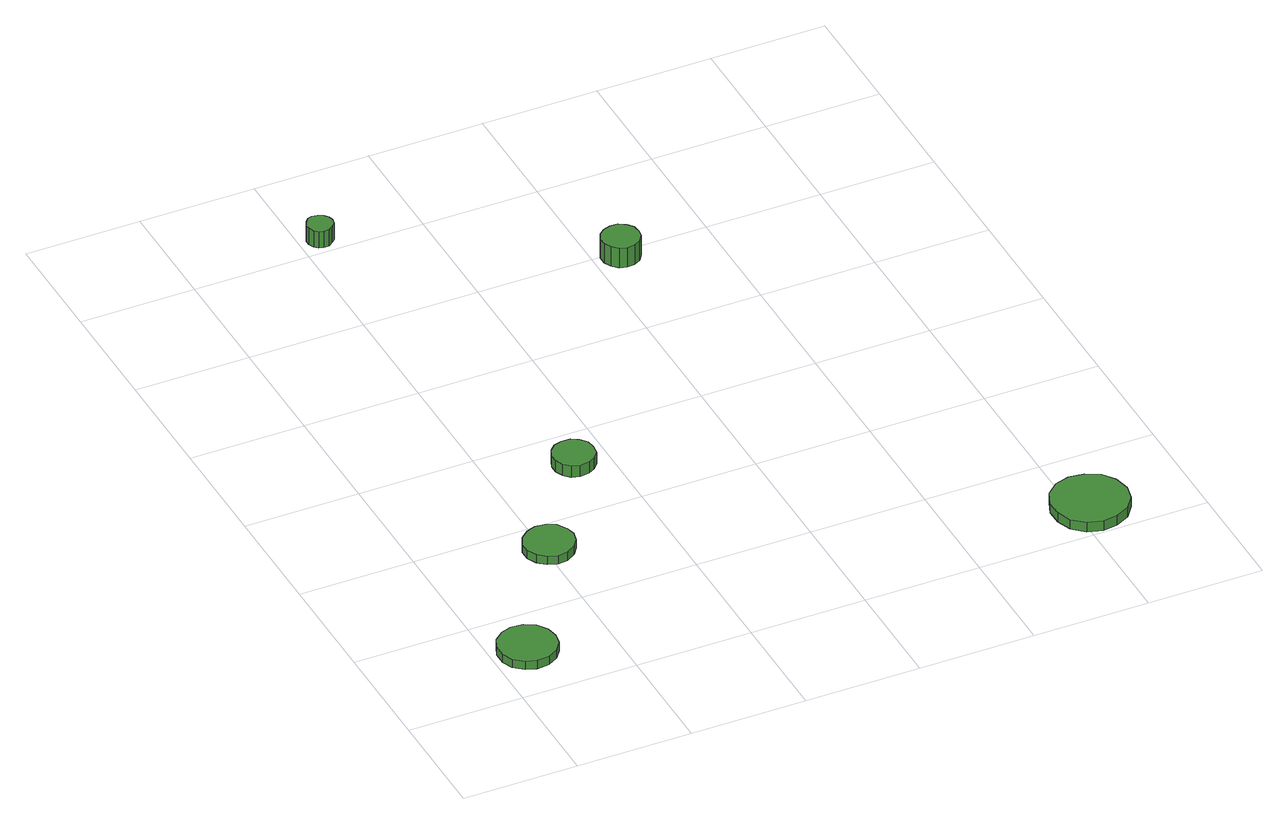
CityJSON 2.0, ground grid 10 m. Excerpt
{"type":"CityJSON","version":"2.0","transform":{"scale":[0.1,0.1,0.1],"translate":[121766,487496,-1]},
"CityObjects":{
"tree1":{"type":"SolitaryVegetationObject","attributes":{"function":"something"},"geometry":[{"type":"MultiSurface","lod":"1","boundaries":[[[0,1,2,3,4,5,6,7,8,9,10,11,12,13,14]],[[15,16,17,18,19,20,21,22,23,24,25,26,27,28,29]],[[0,29,28,1]],[[1,28,27,2]],[[2,27,26,3]],[[3,26,25,4]],[[4,25,24,5]],[[5,24,23,6]],[[6,23,22,7]],[[7,22,21,8]],[[8,21,20,9]],[[9,20,19,10]],[[10,19,18,11]],[[11,18,17,12]],[[12,17,16,13]],[[13,16,15,14]],[[14,15,29,0]]]}]},
"tree2":{"type":"SolitaryVegetationObject","attributes":{"function":"something"},"geometry":[{"type":"MultiSurface","lod":"1","boundaries":[[[30,31,32,33,34,35,36,37,38,39,40,41,42,43,44]],[[45,46,47,48,49,50,51,52,53,54,55,56,57,58,59]],[[30,59,58,31]],[[31,58,57,32]],[[32,57,56,33]],[[33,56,55,34]],[[34,55,54,35]],[[35,54,53,36]],[[36,53,52,37]],[[37,52,51,38]],[[38,51,50,39]],[[39,50,49,40]],[[40,49,48,41]],[[41,48,47,42]],[[42,47,46,43]],[[43,46,45,44]],[[44,45,59,30]]]}]},
"tree3":{"type":"SolitaryVegetationObject","attributes":{"function":"something"},"geometry":[{"type":"MultiSurface","lod":"1","boundaries":[[[60,61,62,63,64,65,66,67,68,69,70,71,72,73,74]],[[75,76,77,78,79,80,81,82,83,84,85,86,87,88,89]],[[60,89,88,61]],[[61,88,87,62]],[[62,87,86,63]],[[63,86,85,64]],[[64,85,84,65]],[[65,84,83,66]],[[66,83,82,67]],[[67,82,81,68]],[[68,81,80,69]],[[69,80,79,70]],[[70,79,78,71]],[[71,78,77,72]],[[72,77,76,73]],[[73,76,75,74]],[[74,75,89,60]]]}]},
"tree4":{"type":"SolitaryVegetationObject","attributes":{"function":"something"},"geometry":[{"type":"MultiSurface","lod":"1","boundaries":[[[90,91,92,93,94,95,96,97,98,99,100,101,102,103,104]],[[105,106,107,108,109,110,111,112,113,114,115,116,117,118,119]],[[90,119,118,91]],[[91,118,117,92]],[[92,117,116,93]],[[93,116,115,94]],[[94,115,114,95]],[[95,114,113,96]],[[96,113,112,97]],[[97,112,111,98]],[[98,111,110,99]],[[99,110,109,100]],[[100,109,108,101]],[[101,108,107,102]],[[102,107,106,103]],[[103,106,105,104]],[[104,105,119,90]]]}]},
"tree5":{"type":"SolitaryVegetationObject","attributes":{"function":"something"},"geometry":[{"type":"MultiSurface","lod":"1","boundaries":[[[120,121,122,123,124,125,126,127,128,129,130,131,132,133,134]],[[135,136,137,138,139,140,141,142,143,144,145,146,147,148,149]],[[120,149,148,121]],[[121,148,147,122]],[[122,147,146,123]],[[123,146,145,124]],[[124,145,144,125]],[[125,144,143,126]],[[126,143,142,127]],[[127,142,141,128]],[[128,141,140,129]],[[129,140,139,130]],[[130,139,138,131]],[[131,138,137,132]],[[132,137,136,133]],[[133,136,135,134]],[[134,135,149,120]]]}]},
"tree6":{"type":"SolitaryVegetationObject","attributes":{"function":"something"},"geometry":[{"type":"MultiSurface","lod":"1","boundaries":[[[150,151,152,153,154,155,156,157,158,159,160,161,162,163,164]],[[165,166,167,168,169,170,171,172,173,174,175,176,177,178,179]],[[150,179,178,151]],[[151,178,177,152]],[[152,177,176,153]],[[153,176,175,154]],[[154,175,174,155]],[[155,174,173,156]],[[156,173,172,157]],[[157,172,171,158]],[[158,171,170,159]],[[159,170,169,160]],[[160,169,168,161]],[[161,168,167,162]],[[162,167,166,163]],[[163,166,165,164]],[[164,165,179,150]]]}]}
},
"vertices":[
[55,54,15],[53,64,15],[47,73,15],[38,78,15],[27,79,15],[18,76,15],[10,69,15],[6,60,15],[6,49,15],[10,40,15],[18,33,15],[27,30,15],[38,31,15],[47,36,15],[53,44,15],[53,44,7],[47,36,7],[38,31,7],[27,30,7],[18,33,7],[10,40,7],[6,49,7],[6,60,7],[10,69,7],[18,76,7],[27,79,7],[38,78,7],[47,73,7],[53,64,7],[55,54,7],
[126,170,15],[124,178,15],[119,186,15],[111,190,15],[102,191,15],[94,188,15],[87,182,15],[83,174,15],[83,165,15],[87,157,15],[94,151,15],[102,148,15],[111,149,15],[119,154,15],[124,161,15],[124,161,7],[119,154,7],[111,149,7],[102,148,7],[94,151,7],[87,157,7],[83,165,7],[83,174,7],[87,182,7],[94,188,7],[102,191,7],[111,190,7],[119,186,7],[124,178,7],[126,170,7],
[188,263,18],[187,270,18],[182,276,18],[176,280,18],[168,280,18],[161,278,18],[156,273,18],[153,266,18],[153,259,18],[156,252,18],[161,247,18],[168,245,18],[176,246,18],[182,249,18],[187,255,18],[187,255,7],[182,249,7],[176,246,7],[168,245,7],[161,247,7],[156,252,7],[153,259,7],[153,266,7],[156,273,7],[161,278,7],[168,280,7],[176,280,7],[182,276,7],[187,270,7],[188,263,7],
[129,617,23],[128,621,23],[125,625,23],[121,627,23],[116,628,23],[112,627,23],[109,623,23],[107,619,23],[107,615,23],[109,610,23],[112,607,23],[116,606,23],[121,606,23],[125,609,23],[128,612,23],[128,612,7],[125,609,7],[121,606,7],[116,606,7],[112,607,7],[109,610,7],[107,615,7],[107,619,7],[109,623,7],[112,627,7],[116,628,7],[121,627,7],[125,625,7],[128,621,7],[129,617,7],
[339,495,26],[338,502,26],[334,507,26],[328,511,26],[321,511,26],[315,509,26],[310,505,26],[307,499,26],[307,492,26],[310,486,26],[315,481,26],[321,479,26],[328,480,26],[334,483,26],[338,489,26],[338,489,7],[334,483,7],[328,480,7],[321,479,7],[315,481,7],[310,486,7],[307,492,7],[307,499,7],[310,505,7],[315,509,7],[321,511,7],[328,511,7],[334,507,7],[338,502,7],[339,495,7],
[546,34,16],[543,48,16],[535,59,16],[523,65,16],[510,67,16],[497,63,16],[487,54,16],[482,41,16],[482,28,16],[487,15,16],[497,6,16],[510,2,16],[523,4,16],[535,10,16],[543,21,16],[543,21,7],[535,10,7],[523,4,7],[510,2,7],[497,6,7],[487,15,7],[482,28,7],[482,41,7],[487,54,7],[497,63,7],[510,67,7],[523,65,7],[535,59,7],[543,48,7],[546,34,7]
]}
